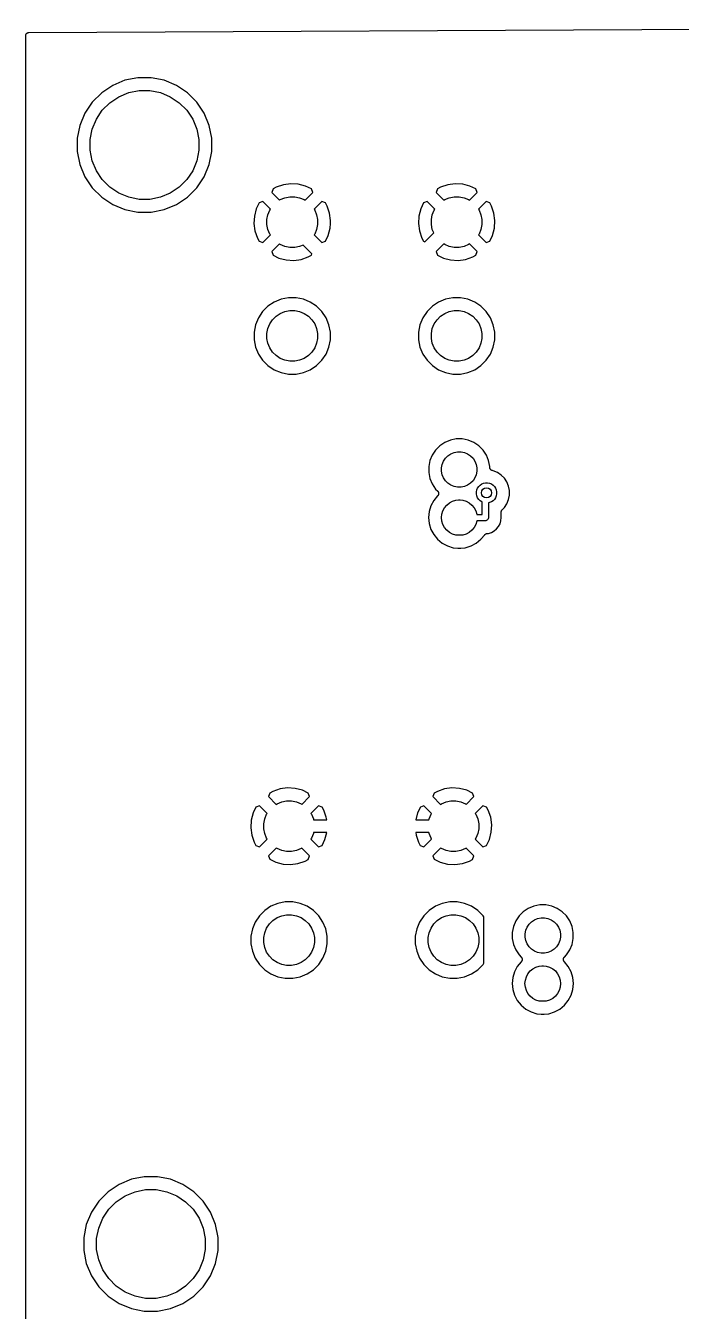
# Model space of a CAD drawing. Extents: x 3.04 to 9.02, y -6.31 to -2.47.
# Drawn here: x 3.035 to 4.056, y -4.475 to -2.474 of the extents above; entities that cross this region are included whole.
import ezdxf

# ---------------------------------------------------------------- set-up
doc = ezdxf.new("R2010")
doc.units = 0
doc.header["$MEASUREMENT"] = 0
doc.layers.add('BLACK', color=7, linetype='CONTINUOUS')

msp = doc.modelspace()

# ---------------------------------------------------------------- linework, layer by layer
at = {"layer": 'BLACK', "linetype": 'CONTINUOUS'}
for p, q in [((3.03998, -2.48498), (5.14479, -2.47447)), ((3.035, -2.48991), (3.03505, -2.48945)), ((3.035, -2.48996), (3.035, -2.48991)), ((3.035, -2.48997), (3.035, -2.48996)), ((3.035, -2.48998), (3.035, -2.48997)), ((3.035, -2.48997), (3.035, -2.48997)), ((3.035, -6.30002), (3.035, -2.48998)), ((3.03505, -2.48945), (3.0351, -2.48899)), ((3.0351, -2.48899), (3.03511, -2.48897)), ((3.03511, -2.48894), (3.03525, -2.4885)), ((3.03511, -2.48897), (3.03511, -2.48894)), ((3.03525, -2.4885), (3.03538, -2.48806)), ((3.03538, -2.48806), (3.0354, -2.48803)), ((3.0354, -2.48801), (3.03562, -2.4876)), ((3.0354, -2.48803), (3.0354, -2.48801)), ((3.03562, -2.4876), (3.03584, -2.4872)), ((3.03584, -2.4872), (3.03586, -2.48718)), ((3.03586, -2.48718), (3.03587, -2.48715)), ((3.03587, -2.48715), (3.03617, -2.4868)), ((3.03617, -2.4868), (3.03646, -2.48644)), ((3.03646, -2.48644), (3.03648, -2.48643)), ((3.03648, -2.48643), (3.0365, -2.4864)), ((3.0365, -2.4864), (3.03686, -2.48612)), ((3.03686, -2.48612), (3.03721, -2.48582)), ((3.03721, -2.48582), (3.03724, -2.48581)), ((3.03724, -2.48581), (3.03726, -2.48579)), ((3.03726, -2.48579), (3.03767, -2.48558)), ((3.03767, -2.48558), (3.03807, -2.48536)), ((3.03807, -2.48536), (3.0381, -2.48535)), ((3.0381, -2.48535), (3.03813, -2.48534)), ((3.03813, -2.48534), (3.03857, -2.48521)), ((3.03857, -2.48521), (3.039, -2.48508)), ((3.039, -2.48508), (3.03903, -2.48507)), ((3.03903, -2.48507), (3.03906, -2.48506)), ((3.03906, -2.48506), (3.03952, -2.48502)), ((3.03952, -2.48502), (3.03998, -2.48498)), ((3.18948, -2.55938), (3.17043, -2.56726)), ((3.20969, -2.55535), (3.18948, -2.55938)), ((3.23031, -2.55535), (3.20969, -2.55535)), ((3.25052, -2.55938), (3.23031, -2.55535)), ((3.26957, -2.56726), (3.25052, -2.55938)), ((3.15329, -2.57872), (3.13872, -2.59329)), ((3.17043, -2.56726), (3.15329, -2.57872)), ((3.17991, -2.58499), (3.19531, -2.57861)), ((3.19531, -2.57861), (3.21166, -2.57535)), ((3.21166, -2.57535), (3.22834, -2.57535)), ((3.22834, -2.57535), (3.24469, -2.57861)), ((3.24469, -2.57861), (3.26009, -2.58499)), ((3.28671, -2.57872), (3.26957, -2.56726)), ((3.30128, -2.59329), (3.28671, -2.57872)), ((3.13872, -2.59329), (3.12726, -2.61043)), ((3.15425, -2.60604), (3.16604, -2.59425)), ((3.16604, -2.59425), (3.17991, -2.58499)), ((3.26009, -2.58499), (3.27396, -2.59425)), ((3.27396, -2.59425), (3.28575, -2.60604)), ((3.31274, -2.61043), (3.30128, -2.59329)), ((3.12726, -2.61043), (3.11938, -2.62948)), ((3.13861, -2.63531), (3.14499, -2.61991)), ((3.14499, -2.61991), (3.15425, -2.60604)), ((3.28575, -2.60604), (3.29501, -2.61991)), ((3.29501, -2.61991), (3.30139, -2.63531)), ((3.32062, -2.62948), (3.31274, -2.61043)), ((3.11938, -2.62948), (3.11535, -2.64969)), ((3.13535, -2.65166), (3.13861, -2.63531)), ((3.30139, -2.63531), (3.30465, -2.65166)), ((3.32465, -2.64969), (3.32062, -2.62948)), ((3.11535, -2.64969), (3.11535, -2.67031)), ((3.13535, -2.66834), (3.13535, -2.65166)), ((3.30465, -2.65166), (3.30465, -2.66834)), ((3.32465, -2.67031), (3.32465, -2.64969)), ((3.11535, -2.67031), (3.11938, -2.69052)), ((3.13861, -2.68469), (3.13535, -2.66834)), ((3.30465, -2.66834), (3.30139, -2.68469)), ((3.32062, -2.69052), (3.32465, -2.67031)), ((3.11938, -2.69052), (3.12726, -2.70957)), ((3.14499, -2.70009), (3.13861, -2.68469)), ((3.15425, -2.71396), (3.14499, -2.70009)), ((3.29501, -2.70009), (3.28575, -2.71396)), ((3.30139, -2.68469), (3.29501, -2.70009)), ((3.31274, -2.70957), (3.32062, -2.69052)), ((3.12726, -2.70957), (3.13872, -2.72671)), ((3.16604, -2.72575), (3.15425, -2.71396)), ((3.28575, -2.71396), (3.27396, -2.72575)), ((3.30128, -2.72671), (3.31274, -2.70957)), ((3.13872, -2.72671), (3.15329, -2.74128)), ((3.17991, -2.73501), (3.16604, -2.72575)), ((3.19531, -2.74139), (3.17991, -2.73501)), ((3.26009, -2.73501), (3.24469, -2.74139)), ((3.27396, -2.72575), (3.26009, -2.73501)), ((3.28671, -2.74128), (3.30128, -2.72671)), ((3.42019, -2.72839), (3.41815, -2.73401)), ((3.41815, -2.73401), (3.43009, -2.74595)), ((3.425, -2.72583), (3.42019, -2.72839)), ((3.43614, -2.72197), (3.425, -2.72583)), ((3.44773, -2.72039), (3.43614, -2.72197)), ((3.4594, -2.72109), (3.44773, -2.72039)), ((3.47071, -2.72405), (3.4594, -2.72109)), ((3.46991, -2.74595), (3.48185, -2.73401)), ((3.47985, -2.7285), (3.47071, -2.72405)), ((3.48185, -2.73401), (3.47985, -2.7285)), ((3.67609, -2.72839), (3.67406, -2.73401)), ((3.67406, -2.73401), (3.686, -2.74595)), ((3.6809, -2.72583), (3.67609, -2.72839)), ((3.69205, -2.72197), (3.6809, -2.72583)), ((3.70363, -2.72039), (3.69205, -2.72197)), ((3.71531, -2.72109), (3.70363, -2.72039)), ((3.72662, -2.72405), (3.71531, -2.72109)), ((3.72581, -2.74595), (3.73775, -2.73401)), ((3.73575, -2.7285), (3.72662, -2.72405)), ((3.73775, -2.73401), (3.73575, -2.7285)), ((3.15329, -2.74128), (3.17043, -2.75274)), ((3.17043, -2.75274), (3.18948, -2.76062)), ((3.21166, -2.74465), (3.19531, -2.74139)), ((3.22834, -2.74465), (3.21166, -2.74465)), ((3.24469, -2.74139), (3.22834, -2.74465)), ((3.25052, -2.76062), (3.26957, -2.75274)), ((3.26957, -2.75274), (3.28671, -2.74128)), ((3.39405, -2.75929), (3.39109, -2.7706)), ((3.3985, -2.75015), (3.39405, -2.75929)), ((3.40401, -2.74815), (3.3985, -2.75015)), ((3.41595, -2.76009), (3.40401, -2.74815)), ((3.41511, -2.76135), (3.41595, -2.76009)), ((3.43009, -2.74595), (3.43135, -2.74511)), ((3.43135, -2.74511), (3.43852, -2.74214)), ((3.43852, -2.74214), (3.44612, -2.74063)), ((3.44612, -2.74063), (3.45388, -2.74063)), ((3.45388, -2.74063), (3.46148, -2.74214)), ((3.46148, -2.74214), (3.46865, -2.74511)), ((3.46865, -2.74511), (3.46991, -2.74595)), ((3.49599, -2.74815), (3.48405, -2.76009)), ((3.48405, -2.76009), (3.48489, -2.76135)), ((3.50161, -2.75019), (3.49599, -2.74815)), ((3.50417, -2.755), (3.50161, -2.75019)), ((3.50803, -2.76614), (3.50417, -2.755)), ((3.64996, -2.75929), (3.64699, -2.7706)), ((3.6544, -2.75015), (3.64996, -2.75929)), ((3.65992, -2.74815), (3.6544, -2.75015)), ((3.67186, -2.76009), (3.65992, -2.74815)), ((3.67102, -2.76135), (3.67186, -2.76009)), ((3.686, -2.74595), (3.68726, -2.74511)), ((3.68726, -2.74511), (3.69442, -2.74214)), ((3.69442, -2.74214), (3.70203, -2.74063)), ((3.70203, -2.74063), (3.70978, -2.74063)), ((3.70978, -2.74063), (3.71739, -2.74214)), ((3.71739, -2.74214), (3.72455, -2.74511)), ((3.72455, -2.74511), (3.72581, -2.74595)), ((3.75189, -2.74815), (3.73995, -2.76009)), ((3.73995, -2.76009), (3.74079, -2.76135)), ((3.75751, -2.75019), (3.75189, -2.74815)), ((3.76008, -2.755), (3.75751, -2.75019)), ((3.76393, -2.76614), (3.76008, -2.755)), ((3.18948, -2.76062), (3.20969, -2.76465)), ((3.20969, -2.76465), (3.23031, -2.76465)), ((3.23031, -2.76465), (3.25052, -2.76062)), ((3.39109, -2.7706), (3.39039, -2.78227)), ((3.41063, -2.77612), (3.41214, -2.76852)), ((3.41063, -2.78388), (3.41063, -2.77612)), ((3.41214, -2.76852), (3.41511, -2.76135)), ((3.48489, -2.76135), (3.48786, -2.76852)), ((3.48786, -2.76852), (3.48937, -2.77612)), ((3.48937, -2.77612), (3.48937, -2.78388)), ((3.50961, -2.77773), (3.50803, -2.76614)), ((3.50935, -2.78216), (3.50961, -2.77773)), ((3.64699, -2.7706), (3.64629, -2.78227)), ((3.66654, -2.77612), (3.66805, -2.76852)), ((3.66654, -2.78388), (3.66654, -2.77612)), ((3.66805, -2.76852), (3.67102, -2.76135)), ((3.74079, -2.76135), (3.74376, -2.76852)), ((3.74376, -2.76852), (3.74528, -2.77612)), ((3.74528, -2.77612), (3.74528, -2.78388)), ((3.76552, -2.77773), (3.76393, -2.76614)), ((3.76482, -2.7894), (3.76552, -2.77773)), ((3.39039, -2.78227), (3.39197, -2.79386)), ((3.39197, -2.79386), (3.39583, -2.805)), ((3.40401, -2.81185), (3.41595, -2.79991)), ((3.41214, -2.79148), (3.41063, -2.78388)), ((3.41511, -2.79865), (3.41214, -2.79148)), ((3.41595, -2.79991), (3.41511, -2.79865)), ((3.48489, -2.79865), (3.48405, -2.79991)), ((3.48405, -2.79991), (3.49599, -2.81185)), ((3.48786, -2.79148), (3.48489, -2.79865)), ((3.48937, -2.78388), (3.48786, -2.79148)), ((3.50595, -2.80071), (3.50891, -2.7894)), ((3.50891, -2.7894), (3.50935, -2.78216)), ((3.50935, -2.78216), (3.50935, -2.78216)), ((3.64629, -2.78227), (3.64788, -2.79386)), ((3.64788, -2.79386), (3.65173, -2.805)), ((3.65641, -2.81058), (3.67023, -2.79675)), ((3.66805, -2.79148), (3.66654, -2.78388)), ((3.67023, -2.79675), (3.66805, -2.79148)), ((3.74079, -2.79865), (3.73995, -2.79991)), ((3.73995, -2.79991), (3.75189, -2.81185)), ((3.74376, -2.79148), (3.74079, -2.79865)), ((3.74528, -2.78388), (3.74376, -2.79148)), ((3.76185, -2.80071), (3.76482, -2.7894)), ((3.39583, -2.805), (3.39839, -2.80981)), ((3.39839, -2.80981), (3.40401, -2.81185)), ((3.43009, -2.81405), (3.41815, -2.82599)), ((3.43135, -2.81489), (3.43009, -2.81405)), ((3.43852, -2.81786), (3.43135, -2.81489)), ((3.44612, -2.81937), (3.43852, -2.81786)), ((3.45388, -2.81937), (3.44612, -2.81937)), ((3.46148, -2.81786), (3.45388, -2.81937)), ((3.46675, -2.81567), (3.46148, -2.81786)), ((3.48058, -2.8295), (3.46675, -2.81567)), ((3.49599, -2.81185), (3.5015, -2.80985)), ((3.5015, -2.80985), (3.50595, -2.80071)), ((3.65173, -2.805), (3.6543, -2.80981)), ((3.6543, -2.80981), (3.65641, -2.81058)), ((3.686, -2.81405), (3.67406, -2.82599)), ((3.68726, -2.81489), (3.686, -2.81405)), ((3.69442, -2.81786), (3.68726, -2.81489)), ((3.70203, -2.81937), (3.69442, -2.81786)), ((3.70978, -2.81937), (3.70203, -2.81937)), ((3.71739, -2.81786), (3.70978, -2.81937)), ((3.72455, -2.81489), (3.71739, -2.81786)), ((3.72581, -2.81405), (3.72455, -2.81489)), ((3.73775, -2.82599), (3.72581, -2.81405)), ((3.75189, -2.81185), (3.75741, -2.80985)), ((3.75741, -2.80985), (3.76185, -2.80071)), ((3.41815, -2.82599), (3.42015, -2.8315)), ((3.42015, -2.8315), (3.42929, -2.83595)), ((3.42929, -2.83595), (3.4406, -2.83891)), ((3.4406, -2.83891), (3.45227, -2.83961)), ((3.45227, -2.83961), (3.46386, -2.83803)), ((3.46386, -2.83803), (3.475, -2.83417)), ((3.475, -2.83417), (3.47981, -2.83161)), ((3.47981, -2.83161), (3.48058, -2.8295)), ((3.67406, -2.82599), (3.67606, -2.8315)), ((3.67606, -2.8315), (3.68519, -2.83595)), ((3.68519, -2.83595), (3.6965, -2.83891)), ((3.6965, -2.83891), (3.70818, -2.83961)), ((3.70818, -2.83961), (3.71976, -2.83803)), ((3.71976, -2.83803), (3.73091, -2.83417)), ((3.73091, -2.83417), (3.73572, -2.83161)), ((3.73572, -2.83161), (3.73775, -2.82599)), ((3.43268, -2.90008), (3.42188, -2.90455)), ((3.44415, -2.8978), (3.43268, -2.90008)), ((3.45585, -2.8978), (3.44415, -2.8978)), ((3.46732, -2.90008), (3.45585, -2.8978)), ((3.47812, -2.90455), (3.46732, -2.90008)), ((3.68859, -2.90008), (3.67778, -2.90455)), ((3.70006, -2.8978), (3.68859, -2.90008)), ((3.71175, -2.8978), (3.70006, -2.8978)), ((3.72322, -2.90008), (3.71175, -2.8978)), ((3.73403, -2.90455), (3.72322, -2.90008)), ((3.40388, -2.91932), (3.39739, -2.92904)), ((3.41215, -2.91105), (3.40388, -2.91932)), ((3.42188, -2.90455), (3.41215, -2.91105)), ((3.43135, -2.92228), (3.43852, -2.91931)), ((3.43852, -2.91931), (3.44612, -2.9178)), ((3.44612, -2.9178), (3.45388, -2.9178)), ((3.45388, -2.9178), (3.46148, -2.91931)), ((3.46148, -2.91931), (3.46865, -2.92228)), ((3.48785, -2.91105), (3.47812, -2.90455)), ((3.49612, -2.91932), (3.48785, -2.91105)), ((3.50261, -2.92904), (3.49612, -2.91932)), ((3.65979, -2.91932), (3.65329, -2.92904)), ((3.66806, -2.91105), (3.65979, -2.91932)), ((3.67778, -2.90455), (3.66806, -2.91105)), ((3.68726, -2.92228), (3.69442, -2.91931)), ((3.69442, -2.91931), (3.70203, -2.9178)), ((3.70203, -2.9178), (3.70978, -2.9178)), ((3.70978, -2.9178), (3.71739, -2.91931)), ((3.71739, -2.91931), (3.72455, -2.92228)), ((3.74375, -2.91105), (3.73403, -2.90455)), ((3.75202, -2.91932), (3.74375, -2.91105)), ((3.75852, -2.92904), (3.75202, -2.91932)), ((3.39291, -2.93985), (3.39063, -2.95132)), ((3.39739, -2.92904), (3.39291, -2.93985)), ((3.41214, -2.94568), (3.41511, -2.93852)), ((3.41511, -2.93852), (3.41942, -2.93207)), ((3.41942, -2.93207), (3.4249, -2.92658)), ((3.4249, -2.92658), (3.43135, -2.92228)), ((3.46865, -2.92228), (3.4751, -2.92658)), ((3.4751, -2.92658), (3.48058, -2.93207)), ((3.48058, -2.93207), (3.48489, -2.93852)), ((3.48489, -2.93852), (3.48786, -2.94568)), ((3.50709, -2.93985), (3.50261, -2.92904)), ((3.50937, -2.95132), (3.50709, -2.93985)), ((3.64882, -2.93985), (3.64654, -2.95132)), ((3.65329, -2.92904), (3.64882, -2.93985)), ((3.66805, -2.94568), (3.67102, -2.93852)), ((3.67102, -2.93852), (3.67532, -2.93207)), ((3.67532, -2.93207), (3.68081, -2.92658)), ((3.68081, -2.92658), (3.68726, -2.92228)), ((3.72455, -2.92228), (3.731, -2.92658)), ((3.731, -2.92658), (3.73649, -2.93207)), ((3.73649, -2.93207), (3.74079, -2.93852)), ((3.74079, -2.93852), (3.74376, -2.94568)), ((3.76299, -2.93985), (3.75852, -2.92904)), ((3.76528, -2.95132), (3.76299, -2.93985)), ((3.39063, -2.95132), (3.39063, -2.96301)), ((3.41063, -2.95329), (3.41214, -2.94568)), ((3.41063, -2.96104), (3.41063, -2.95329)), ((3.48786, -2.94568), (3.48937, -2.95329)), ((3.48937, -2.95329), (3.48937, -2.96104)), ((3.50937, -2.96301), (3.50937, -2.95132)), ((3.64654, -2.95132), (3.64654, -2.96301)), ((3.66654, -2.95329), (3.66805, -2.94568)), ((3.66654, -2.96104), (3.66654, -2.95329)), ((3.74376, -2.94568), (3.74528, -2.95329)), ((3.74528, -2.95329), (3.74528, -2.96104)), ((3.76528, -2.96301), (3.76528, -2.95132)), ((3.39063, -2.96301), (3.39291, -2.97448)), ((3.39291, -2.97448), (3.39739, -2.98529)), ((3.41214, -2.96865), (3.41063, -2.96104)), ((3.41511, -2.97581), (3.41214, -2.96865)), ((3.41942, -2.98226), (3.41511, -2.97581)), ((3.48489, -2.97581), (3.48058, -2.98226)), ((3.48786, -2.96865), (3.48489, -2.97581)), ((3.48937, -2.96104), (3.48786, -2.96865)), ((3.50261, -2.98529), (3.50709, -2.97448)), ((3.50709, -2.97448), (3.50937, -2.96301)), ((3.64654, -2.96301), (3.64882, -2.97448)), ((3.64882, -2.97448), (3.65329, -2.98529)), ((3.66805, -2.96865), (3.66654, -2.96104)), ((3.67102, -2.97581), (3.66805, -2.96865)), ((3.67532, -2.98226), (3.67102, -2.97581)), ((3.74079, -2.97581), (3.73649, -2.98226)), ((3.74376, -2.96865), (3.74079, -2.97581)), ((3.74528, -2.96104), (3.74376, -2.96865)), ((3.75852, -2.98529), (3.76299, -2.97448)), ((3.76299, -2.97448), (3.76528, -2.96301)), ((3.39739, -2.98529), (3.40388, -2.99501)), ((3.40388, -2.99501), (3.41215, -3.00328)), ((3.4249, -2.98775), (3.41942, -2.98226)), ((3.43135, -2.99205), (3.4249, -2.98775)), ((3.43852, -2.99502), (3.43135, -2.99205)), ((3.44612, -2.99654), (3.43852, -2.99502)), ((3.45388, -2.99654), (3.44612, -2.99654)), ((3.46148, -2.99502), (3.45388, -2.99654)), ((3.46865, -2.99205), (3.46148, -2.99502)), ((3.4751, -2.98775), (3.46865, -2.99205)), ((3.48058, -2.98226), (3.4751, -2.98775)), ((3.48785, -3.00328), (3.49612, -2.99501)), ((3.49612, -2.99501), (3.50261, -2.98529)), ((3.65329, -2.98529), (3.65979, -2.99501)), ((3.65979, -2.99501), (3.66806, -3.00328)), ((3.68081, -2.98775), (3.67532, -2.98226)), ((3.68726, -2.99205), (3.68081, -2.98775)), ((3.69442, -2.99502), (3.68726, -2.99205)), ((3.70203, -2.99654), (3.69442, -2.99502)), ((3.70978, -2.99654), (3.70203, -2.99654)), ((3.71739, -2.99502), (3.70978, -2.99654)), ((3.72455, -2.99205), (3.71739, -2.99502)), ((3.731, -2.98775), (3.72455, -2.99205)), ((3.73649, -2.98226), (3.731, -2.98775)), ((3.74375, -3.00328), (3.75202, -2.99501)), ((3.75202, -2.99501), (3.75852, -2.98529)), ((3.41215, -3.00328), (3.42188, -3.00978)), ((3.42188, -3.00978), (3.43268, -3.01425)), ((3.43268, -3.01425), (3.44415, -3.01654)), ((3.44415, -3.01654), (3.45585, -3.01654)), ((3.45585, -3.01654), (3.46732, -3.01425)), ((3.46732, -3.01425), (3.47812, -3.00978)), ((3.47812, -3.00978), (3.48785, -3.00328)), ((3.66806, -3.00328), (3.67778, -3.00978)), ((3.67778, -3.00978), (3.68859, -3.01425)), ((3.68859, -3.01425), (3.70006, -3.01654)), ((3.70006, -3.01654), (3.71175, -3.01654)), ((3.71175, -3.01654), (3.72322, -3.01425)), ((3.72322, -3.01425), (3.73403, -3.00978)), ((3.73403, -3.00978), (3.74375, -3.00328)), ((3.69613, -3.11927), (3.68747, -3.12285)), ((3.70532, -3.11744), (3.69613, -3.11927)), ((3.71468, -3.11744), (3.70532, -3.11744)), ((3.72387, -3.11927), (3.71468, -3.11744)), ((3.73253, -3.12285), (3.72387, -3.11927)), ((3.67306, -3.13468), (3.66785, -3.14247)), ((3.67968, -3.12806), (3.67306, -3.13468)), ((3.68747, -3.12285), (3.67968, -3.12806)), ((3.69695, -3.14058), (3.70196, -3.1385)), ((3.70196, -3.1385), (3.70729, -3.13744)), ((3.70729, -3.13744), (3.71271, -3.13744)), ((3.71271, -3.13744), (3.71804, -3.1385)), ((3.71804, -3.1385), (3.72305, -3.14058)), ((3.74032, -3.12806), (3.73253, -3.12285)), ((3.74694, -3.13468), (3.74032, -3.12806)), ((3.75215, -3.14247), (3.74694, -3.13468)), ((3.66427, -3.15113), (3.66244, -3.16032)), ((3.66244, -3.16032), (3.66244, -3.16968)), ((3.66785, -3.14247), (3.66427, -3.15113)), ((3.68244, -3.16229), (3.6835, -3.15696)), ((3.6835, -3.15696), (3.68558, -3.15195)), ((3.68558, -3.15195), (3.68859, -3.14743)), ((3.68859, -3.14743), (3.69243, -3.14359)), ((3.69243, -3.14359), (3.69695, -3.14058)), ((3.72305, -3.14058), (3.72757, -3.14359)), ((3.72757, -3.14359), (3.73141, -3.14743)), ((3.73141, -3.14743), (3.73442, -3.15195)), ((3.73442, -3.15195), (3.7365, -3.15696)), ((3.7365, -3.15696), (3.73756, -3.16229)), ((3.75573, -3.15113), (3.75215, -3.14247)), ((3.75756, -3.16032), (3.75573, -3.15113)), ((3.75756, -3.16182), (3.75756, -3.16032)), ((3.66244, -3.16968), (3.66427, -3.17887)), ((3.66427, -3.17887), (3.66785, -3.18753)), ((3.68244, -3.16771), (3.68244, -3.16229)), ((3.6835, -3.17304), (3.68244, -3.16771)), ((3.68558, -3.17805), (3.6835, -3.17304)), ((3.68859, -3.18257), (3.68558, -3.17805)), ((3.73442, -3.17805), (3.73141, -3.18257)), ((3.7365, -3.17304), (3.73442, -3.17805)), ((3.73756, -3.16771), (3.7365, -3.17304)), ((3.73756, -3.16229), (3.73756, -3.16771)), ((3.7576, -3.16228), (3.75756, -3.16182)), ((3.75765, -3.16275), (3.7576, -3.16228)), ((3.75765, -3.16277), (3.75765, -3.16275)), ((3.75765, -3.16279), (3.75765, -3.16277)), ((3.75779, -3.16323), (3.75765, -3.16279)), ((3.75792, -3.16369), (3.75779, -3.16323)), ((3.75793, -3.1637), (3.75792, -3.16369)), ((3.75794, -3.16372), (3.75793, -3.1637)), ((3.75816, -3.16414), (3.75794, -3.16372)), ((3.75837, -3.16455), (3.75816, -3.16414)), ((3.75839, -3.16457), (3.75837, -3.16455)), ((3.75839, -3.16458), (3.75839, -3.16457)), ((3.75869, -3.16495), (3.75839, -3.16458)), ((3.75898, -3.16531), (3.75869, -3.16495)), ((3.759, -3.16533), (3.75898, -3.16531)), ((3.75901, -3.16534), (3.759, -3.16533)), ((3.75937, -3.16564), (3.75901, -3.16534)), ((3.75973, -3.16594), (3.75937, -3.16564)), ((3.75975, -3.16595), (3.75973, -3.16594)), ((3.75976, -3.16596), (3.75975, -3.16595)), ((3.76017, -3.16619), (3.75976, -3.16596)), ((3.76059, -3.16641), (3.76017, -3.16619)), ((3.7606, -3.16642), (3.76059, -3.16641)), ((3.76062, -3.16643), (3.7606, -3.16642)), ((3.76107, -3.16657), (3.76062, -3.16643)), ((3.76152, -3.16671), (3.76107, -3.16657)), ((3.76155, -3.16671), (3.76152, -3.16671)), ((3.76155, -3.16672), (3.76155, -3.16671)), ((3.76158, -3.16672), (3.76155, -3.16672)), ((3.76155, -3.16672), (3.76155, -3.16672)), ((3.76288, -3.16698), (3.76158, -3.16672)), ((3.76939, -3.16967), (3.76288, -3.16698)), ((3.77524, -3.17359), (3.76939, -3.16967)), ((3.78022, -3.17857), (3.77524, -3.17359)), ((3.78414, -3.18442), (3.78022, -3.17857)), ((3.66785, -3.18753), (3.67306, -3.19532)), ((3.67306, -3.19532), (3.67645, -3.19871)), ((3.67645, -3.19871), (3.6765, -3.19876)), ((3.6765, -3.19876), (3.67664, -3.19894)), ((3.67664, -3.19894), (3.6768, -3.1991)), ((3.6768, -3.1991), (3.67695, -3.19932)), ((3.67695, -3.19932), (3.67711, -3.19952)), ((3.67711, -3.19952), (3.67721, -3.19972)), ((3.67721, -3.19972), (3.67734, -3.19992)), ((3.67734, -3.19992), (3.67744, -3.20016)), ((3.67744, -3.20016), (3.67756, -3.20039)), ((3.67756, -3.20039), (3.67762, -3.20061)), ((3.69243, -3.18641), (3.68859, -3.18257)), ((3.69695, -3.18942), (3.69243, -3.18641)), ((3.70196, -3.1915), (3.69695, -3.18942)), ((3.70729, -3.19256), (3.70196, -3.1915)), ((3.71271, -3.19256), (3.70729, -3.19256)), ((3.71804, -3.1915), (3.71271, -3.19256)), ((3.72305, -3.18942), (3.71804, -3.1915)), ((3.72757, -3.18641), (3.72305, -3.18942)), ((3.73141, -3.18257), (3.72757, -3.18641)), ((3.73671, -3.1998), (3.73731, -3.19676)), ((3.73671, -3.20291), (3.73671, -3.1998)), ((3.73731, -3.19676), (3.7385, -3.19389)), ((3.7385, -3.19389), (3.74022, -3.19132)), ((3.74022, -3.19132), (3.74242, -3.18912)), ((3.74242, -3.18912), (3.745, -3.1874)), ((3.745, -3.1874), (3.74786, -3.18621)), ((3.74786, -3.18621), (3.75091, -3.18561)), ((3.75091, -3.18561), (3.75401, -3.18561)), ((3.75401, -3.18561), (3.75705, -3.18621)), ((3.75705, -3.18621), (3.75992, -3.1874)), ((3.75992, -3.1874), (3.7625, -3.18912)), ((3.7625, -3.18912), (3.76469, -3.19132)), ((3.76469, -3.19132), (3.76641, -3.19389)), ((3.76641, -3.19389), (3.7676, -3.19676)), ((3.7676, -3.19676), (3.7682, -3.1998)), ((3.7682, -3.1998), (3.7682, -3.20291)), ((3.78683, -3.19093), (3.78414, -3.18442)), ((3.7882, -3.19783), (3.78683, -3.19093)), ((3.7882, -3.20488), (3.7882, -3.19783)), ((3.67026, -3.21325), (3.66585, -3.22152)), ((3.67628, -3.20592), (3.67026, -3.21325)), ((3.67643, -3.20581), (3.67628, -3.20592)), ((3.67659, -3.20561), (3.67643, -3.20581)), ((3.67678, -3.20542), (3.67659, -3.20561)), ((3.6769, -3.20523), (3.67678, -3.20542)), ((3.67705, -3.20506), (3.6769, -3.20523)), ((3.67718, -3.20483), (3.67705, -3.20506)), ((3.67732, -3.20461), (3.67718, -3.20483)), ((3.67741, -3.2044), (3.67732, -3.20461)), ((3.67752, -3.2042), (3.67741, -3.2044)), ((3.6776, -3.20395), (3.67752, -3.2042)), ((3.6777, -3.20371), (3.6776, -3.20395)), ((3.67762, -3.20061), (3.67771, -3.20082)), ((3.67774, -3.20349), (3.6777, -3.20371)), ((3.67771, -3.20082), (3.67776, -3.20108)), ((3.67781, -3.20327), (3.67774, -3.20349)), ((3.67776, -3.20108), (3.67783, -3.20133)), ((3.67784, -3.20301), (3.67781, -3.20327)), ((3.67783, -3.20133), (3.67785, -3.20155)), ((3.67789, -3.20275), (3.67784, -3.20301)), ((3.67785, -3.20155), (3.67789, -3.20178)), ((3.67789, -3.20178), (3.67789, -3.20204)), ((3.67789, -3.20204), (3.67792, -3.2023)), ((3.67792, -3.2023), (3.67789, -3.20252)), ((3.67789, -3.20252), (3.67789, -3.20275)), ((3.68697, -3.22442), (3.69042, -3.22022)), ((3.69042, -3.22022), (3.69461, -3.21678)), ((3.69461, -3.21678), (3.6994, -3.21422)), ((3.6994, -3.21422), (3.7046, -3.21264)), ((3.7046, -3.21264), (3.70865, -3.21224)), ((3.70865, -3.21224), (3.71135, -3.21224)), ((3.71135, -3.21224), (3.7154, -3.21264)), ((3.7154, -3.21264), (3.7206, -3.21422)), ((3.7206, -3.21422), (3.72539, -3.21678)), ((3.72539, -3.21678), (3.72958, -3.22022)), ((3.72958, -3.22022), (3.73303, -3.22442)), ((3.73731, -3.20595), (3.73671, -3.20291)), ((3.7385, -3.20881), (3.73731, -3.20595)), ((3.74022, -3.21139), (3.7385, -3.20881)), ((3.74242, -3.21359), (3.74022, -3.21139)), ((3.745, -3.21531), (3.74242, -3.21359)), ((3.74544, -3.2155), (3.745, -3.21531)), ((3.74544, -3.23488), (3.74544, -3.2155)), ((3.75705, -3.2165), (3.75529, -3.21685)), ((3.75529, -3.21685), (3.75529, -3.23956)), ((3.75992, -3.21531), (3.75705, -3.2165)), ((3.7625, -3.21359), (3.75992, -3.21531)), ((3.76469, -3.21139), (3.7625, -3.21359)), ((3.76641, -3.20881), (3.76469, -3.21139)), ((3.7676, -3.20595), (3.76641, -3.20881)), ((3.7682, -3.20291), (3.7676, -3.20595)), ((3.78022, -3.22414), (3.78414, -3.21829)), ((3.78414, -3.21829), (3.78683, -3.21178)), ((3.78683, -3.21178), (3.7882, -3.20488)), ((3.66313, -3.23048), (3.66221, -3.2398)), ((3.66221, -3.2398), (3.66313, -3.24913)), ((3.66585, -3.22152), (3.66313, -3.23048)), ((3.68231, -3.2398), (3.68284, -3.2344)), ((3.68284, -3.24521), (3.68231, -3.2398)), ((3.68284, -3.2344), (3.68442, -3.22921)), ((3.68442, -3.22921), (3.68697, -3.22442)), ((3.73303, -3.22442), (3.73558, -3.22921)), ((3.73558, -3.22921), (3.73716, -3.2344)), ((3.73716, -3.2344), (3.73721, -3.23488)), ((3.73721, -3.23488), (3.74544, -3.23488)), ((3.75529, -3.24004), (3.75525, -3.24047)), ((3.75529, -3.23956), (3.75531, -3.2398)), ((3.75531, -3.2398), (3.75529, -3.24004)), ((3.75529, -3.24004), (3.75529, -3.24004)), ((3.77493, -3.24469), (3.77541, -3.2398)), ((3.77529, -3.23108), (3.77534, -3.23062)), ((3.77529, -3.23113), (3.77529, -3.23108)), ((3.77529, -3.23115), (3.77529, -3.23113)), ((3.77529, -3.23113), (3.77529, -3.23113)), ((3.77529, -3.23113), (3.77529, -3.23113)), ((3.77529, -3.23833), (3.77529, -3.23115)), ((3.77531, -3.23854), (3.77529, -3.23833)), ((3.77531, -3.23875), (3.77531, -3.23854)), ((3.77531, -3.23882), (3.77531, -3.23875)), ((3.77541, -3.2398), (3.77531, -3.23882)), ((3.77534, -3.23062), (3.77539, -3.23016)), ((3.77539, -3.23014), (3.7754, -3.23011)), ((3.77539, -3.23016), (3.77539, -3.23014)), ((3.7754, -3.23011), (3.77554, -3.22967)), ((3.77554, -3.22967), (3.77567, -3.22923)), ((3.77567, -3.22923), (3.77568, -3.22921)), ((3.77568, -3.22921), (3.77569, -3.22918)), ((3.77569, -3.22918), (3.77591, -3.22877)), ((3.77591, -3.22877), (3.77613, -3.22837)), ((3.77613, -3.22837), (3.77615, -3.22835)), ((3.77615, -3.22835), (3.77616, -3.22833)), ((3.77616, -3.22833), (3.77646, -3.22797)), ((3.77646, -3.22797), (3.77675, -3.22761)), ((3.77675, -3.22761), (3.78022, -3.22414)), ((3.66313, -3.24913), (3.66585, -3.25809)), ((3.66585, -3.25809), (3.67026, -3.26635)), ((3.68442, -3.2504), (3.68284, -3.24521)), ((3.68697, -3.25519), (3.68442, -3.2504)), ((3.69042, -3.25938), (3.68697, -3.25519)), ((3.69461, -3.26283), (3.69042, -3.25938)), ((3.72958, -3.25938), (3.72539, -3.26283)), ((3.73303, -3.25519), (3.72958, -3.25938)), ((3.73558, -3.2504), (3.73303, -3.25519)), ((3.73716, -3.24521), (3.73558, -3.2504)), ((3.73721, -3.24472), (3.73716, -3.24521)), ((3.75012, -3.24472), (3.73721, -3.24472)), ((3.75037, -3.24475), (3.75012, -3.24472)), ((3.75061, -3.24472), (3.75037, -3.24475)), ((3.75133, -3.24465), (3.75061, -3.24472)), ((3.75061, -3.24472), (3.75061, -3.24472)), ((3.75226, -3.24437), (3.75133, -3.24465)), ((3.75311, -3.24391), (3.75226, -3.24437)), ((3.75386, -3.2433), (3.75311, -3.24391)), ((3.75448, -3.24255), (3.75386, -3.2433)), ((3.75493, -3.2417), (3.75448, -3.24255)), ((3.75522, -3.24077), (3.75493, -3.2417)), ((3.75525, -3.24047), (3.75522, -3.24077)), ((3.76428, -3.26062), (3.76807, -3.25751)), ((3.76807, -3.25751), (3.77119, -3.25372)), ((3.77119, -3.25372), (3.7735, -3.24939)), ((3.7735, -3.24939), (3.77493, -3.24469)), ((3.67026, -3.26635), (3.67621, -3.2736)), ((3.67621, -3.2736), (3.68345, -3.27954)), ((3.68345, -3.27954), (3.69171, -3.28395)), ((3.6994, -3.26539), (3.69461, -3.26283)), ((3.7046, -3.26696), (3.6994, -3.26539)), ((3.70865, -3.26736), (3.7046, -3.26696)), ((3.71135, -3.26736), (3.70865, -3.26736)), ((3.7154, -3.26696), (3.71135, -3.26736)), ((3.7206, -3.26539), (3.7154, -3.26696)), ((3.72539, -3.26283), (3.7206, -3.26539)), ((3.72829, -3.28395), (3.73655, -3.27954)), ((3.73655, -3.27954), (3.74379, -3.2736)), ((3.74379, -3.2736), (3.74971, -3.26638)), ((3.74971, -3.26638), (3.74972, -3.26637)), ((3.74972, -3.26637), (3.74976, -3.26633)), ((3.74972, -3.26637), (3.74972, -3.26637)), ((3.74972, -3.26637), (3.74972, -3.26637)), ((3.74976, -3.26633), (3.75009, -3.266)), ((3.75009, -3.266), (3.75042, -3.26568)), ((3.75042, -3.26568), (3.75044, -3.26566)), ((3.75044, -3.26566), (3.75046, -3.26565)), ((3.75046, -3.26565), (3.75084, -3.26539)), ((3.75084, -3.26539), (3.75123, -3.26514)), ((3.75123, -3.26514), (3.75125, -3.26513)), ((3.75125, -3.26513), (3.75127, -3.26511)), ((3.75127, -3.26511), (3.7517, -3.26494)), ((3.7517, -3.26494), (3.75213, -3.26477)), ((3.75213, -3.26477), (3.75216, -3.26476)), ((3.75216, -3.26476), (3.75218, -3.26475)), ((3.75218, -3.26475), (3.75264, -3.26467)), ((3.75264, -3.26467), (3.75309, -3.26458)), ((3.75309, -3.26458), (3.75525, -3.26436)), ((3.75525, -3.26436), (3.75995, -3.26294)), ((3.75995, -3.26294), (3.76428, -3.26062)), ((3.69171, -3.28395), (3.70068, -3.28667)), ((3.70068, -3.28667), (3.70766, -3.28736)), ((3.70766, -3.28736), (3.71234, -3.28736)), ((3.71234, -3.28736), (3.71932, -3.28667)), ((3.71932, -3.28667), (3.72829, -3.28395)), ((3.44273, -3.66039), (3.43114, -3.66197)), ((3.4544, -3.66109), (3.44273, -3.66039)), ((3.69863, -3.66039), (3.68705, -3.66197)), ((3.71031, -3.66109), (3.69863, -3.66039)), ((3.41519, -3.66839), (3.41315, -3.67401)), ((3.41315, -3.67401), (3.42509, -3.68595)), ((3.42, -3.66583), (3.41519, -3.66839)), ((3.43114, -3.66197), (3.42, -3.66583)), ((3.46571, -3.66405), (3.4544, -3.66109)), ((3.46491, -3.68595), (3.47685, -3.67401)), ((3.47485, -3.6685), (3.46571, -3.66405)), ((3.47685, -3.67401), (3.47485, -3.6685)), ((3.67109, -3.66839), (3.66906, -3.67401)), ((3.66906, -3.67401), (3.681, -3.68595)), ((3.6759, -3.66583), (3.67109, -3.66839)), ((3.68705, -3.66197), (3.6759, -3.66583)), ((3.72162, -3.66405), (3.71031, -3.66109)), ((3.72081, -3.68595), (3.73275, -3.67401)), ((3.73075, -3.6685), (3.72162, -3.66405)), ((3.73275, -3.67401), (3.73075, -3.6685)), ((3.38905, -3.69929), (3.38609, -3.7106)), ((3.3935, -3.69015), (3.38905, -3.69929)), ((3.39901, -3.68815), (3.3935, -3.69015)), ((3.41095, -3.70009), (3.39901, -3.68815)), ((3.41011, -3.70135), (3.41095, -3.70009)), ((3.42509, -3.68595), (3.42635, -3.68511)), ((3.42635, -3.68511), (3.43352, -3.68214)), ((3.43352, -3.68214), (3.44112, -3.68063)), ((3.44112, -3.68063), (3.44888, -3.68063)), ((3.44888, -3.68063), (3.45648, -3.68214)), ((3.45648, -3.68214), (3.46365, -3.68511)), ((3.46365, -3.68511), (3.46491, -3.68595)), ((3.49099, -3.68815), (3.47905, -3.70009)), ((3.47905, -3.70009), (3.47989, -3.70135)), ((3.49661, -3.69019), (3.49099, -3.68815)), ((3.49917, -3.695), (3.49661, -3.69019)), ((3.50303, -3.70614), (3.49917, -3.695)), ((3.64496, -3.69929), (3.64211, -3.71016)), ((3.6494, -3.69015), (3.64496, -3.69929)), ((3.65492, -3.68815), (3.6494, -3.69015)), ((3.66686, -3.70009), (3.65492, -3.68815)), ((3.66602, -3.70135), (3.66686, -3.70009)), ((3.681, -3.68595), (3.68226, -3.68511)), ((3.68226, -3.68511), (3.68942, -3.68214)), ((3.68942, -3.68214), (3.69703, -3.68063)), ((3.69703, -3.68063), (3.70478, -3.68063)), ((3.70478, -3.68063), (3.71239, -3.68214)), ((3.71239, -3.68214), (3.71955, -3.68511)), ((3.71955, -3.68511), (3.72081, -3.68595)), ((3.74689, -3.68815), (3.73495, -3.70009)), ((3.73495, -3.70009), (3.73579, -3.70135)), ((3.75251, -3.69019), (3.74689, -3.68815)), ((3.75508, -3.695), (3.75251, -3.69019)), ((3.75893, -3.70614), (3.75508, -3.695)), ((3.38609, -3.7106), (3.38539, -3.72227)), ((3.40563, -3.71612), (3.40714, -3.70852)), ((3.40563, -3.72388), (3.40563, -3.71612)), ((3.40714, -3.70852), (3.41011, -3.70135)), ((3.47989, -3.70135), (3.48286, -3.70852)), ((3.48286, -3.70852), (3.48318, -3.71016)), ((3.48318, -3.71016), (3.50358, -3.71016)), ((3.50358, -3.71016), (3.50303, -3.70614)), ((3.64211, -3.71016), (3.66272, -3.71016)), ((3.66272, -3.71016), (3.66305, -3.70852)), ((3.66305, -3.70852), (3.66602, -3.70135)), ((3.73579, -3.70135), (3.73876, -3.70852)), ((3.73876, -3.70852), (3.74028, -3.71612)), ((3.74028, -3.71612), (3.74028, -3.72388)), ((3.76052, -3.71773), (3.75893, -3.70614)), ((3.75982, -3.7294), (3.76052, -3.71773)), ((3.38539, -3.72227), (3.38697, -3.73386)), ((3.38697, -3.73386), (3.39083, -3.745)), ((3.39901, -3.75185), (3.41095, -3.73991)), ((3.40714, -3.73148), (3.40563, -3.72388)), ((3.41011, -3.73865), (3.40714, -3.73148)), ((3.41095, -3.73991), (3.41011, -3.73865)), ((3.47989, -3.73865), (3.47905, -3.73991)), ((3.47905, -3.73991), (3.49099, -3.75185)), ((3.48286, -3.73148), (3.47989, -3.73865)), ((3.48318, -3.72984), (3.48286, -3.73148)), ((3.5038, -3.72984), (3.48318, -3.72984)), ((3.50095, -3.74071), (3.5038, -3.72984)), ((3.64233, -3.72984), (3.64288, -3.73386)), ((3.66272, -3.72984), (3.64233, -3.72984)), ((3.64288, -3.73386), (3.64673, -3.745)), ((3.65492, -3.75185), (3.66686, -3.73991)), ((3.66305, -3.73148), (3.66272, -3.72984)), ((3.66602, -3.73865), (3.66305, -3.73148)), ((3.66686, -3.73991), (3.66602, -3.73865)), ((3.73579, -3.73865), (3.73495, -3.73991)), ((3.73495, -3.73991), (3.74689, -3.75185)), ((3.73876, -3.73148), (3.73579, -3.73865)), ((3.74028, -3.72388), (3.73876, -3.73148)), ((3.75685, -3.74071), (3.75982, -3.7294)), ((3.39083, -3.745), (3.39339, -3.74981)), ((3.39339, -3.74981), (3.39901, -3.75185)), ((3.42509, -3.75405), (3.41315, -3.76599)), ((3.42635, -3.75489), (3.42509, -3.75405)), ((3.43352, -3.75786), (3.42635, -3.75489)), ((3.44112, -3.75937), (3.43352, -3.75786)), ((3.44888, -3.75937), (3.44112, -3.75937)), ((3.45648, -3.75786), (3.44888, -3.75937)), ((3.46365, -3.75489), (3.45648, -3.75786)), ((3.46491, -3.75405), (3.46365, -3.75489)), ((3.47685, -3.76599), (3.46491, -3.75405)), ((3.49099, -3.75185), (3.4965, -3.74985)), ((3.4965, -3.74985), (3.50095, -3.74071)), ((3.64673, -3.745), (3.6493, -3.74981)), ((3.6493, -3.74981), (3.65492, -3.75185)), ((3.681, -3.75405), (3.66906, -3.76599)), ((3.68226, -3.75489), (3.681, -3.75405)), ((3.68942, -3.75786), (3.68226, -3.75489)), ((3.69703, -3.75937), (3.68942, -3.75786)), ((3.70478, -3.75937), (3.69703, -3.75937)), ((3.71239, -3.75786), (3.70478, -3.75937)), ((3.71955, -3.75489), (3.71239, -3.75786)), ((3.72081, -3.75405), (3.71955, -3.75489)), ((3.73275, -3.76599), (3.72081, -3.75405)), ((3.74689, -3.75185), (3.75241, -3.74985)), ((3.75241, -3.74985), (3.75685, -3.74071)), ((3.41315, -3.76599), (3.41515, -3.7715)), ((3.41515, -3.7715), (3.42429, -3.77595)), ((3.42429, -3.77595), (3.4356, -3.77891)), ((3.4356, -3.77891), (3.44727, -3.77961)), ((3.44727, -3.77961), (3.45886, -3.77803)), ((3.45886, -3.77803), (3.47, -3.77417)), ((3.47, -3.77417), (3.47481, -3.77161)), ((3.47481, -3.77161), (3.47685, -3.76599)), ((3.66906, -3.76599), (3.67106, -3.7715)), ((3.67106, -3.7715), (3.68019, -3.77595)), ((3.68019, -3.77595), (3.6915, -3.77891)), ((3.6915, -3.77891), (3.70318, -3.77961)), ((3.70318, -3.77961), (3.71476, -3.77803)), ((3.71476, -3.77803), (3.72591, -3.77417)), ((3.72591, -3.77417), (3.73072, -3.77161)), ((3.73072, -3.77161), (3.73275, -3.76599)), ((3.42768, -3.84008), (3.41688, -3.84455)), ((3.43915, -3.8378), (3.42768, -3.84008)), ((3.45085, -3.8378), (3.43915, -3.8378)), ((3.46232, -3.84008), (3.45085, -3.8378)), ((3.47312, -3.84455), (3.46232, -3.84008)), ((3.68359, -3.84008), (3.67278, -3.84455)), ((3.69506, -3.8378), (3.68359, -3.84008)), ((3.70675, -3.8378), (3.69506, -3.8378)), ((3.71822, -3.84008), (3.70675, -3.8378)), ((3.72903, -3.84455), (3.71822, -3.84008)), ((3.39888, -3.85932), (3.39239, -3.86904)), ((3.40715, -3.85105), (3.39888, -3.85932)), ((3.41688, -3.84455), (3.40715, -3.85105)), ((3.42635, -3.86228), (3.43352, -3.85931)), ((3.43352, -3.85931), (3.44112, -3.8578)), ((3.44112, -3.8578), (3.44888, -3.8578)), ((3.44888, -3.8578), (3.45648, -3.85931)), ((3.45648, -3.85931), (3.46365, -3.86228)), ((3.48285, -3.85105), (3.47312, -3.84455)), ((3.49112, -3.85932), (3.48285, -3.85105)), ((3.49761, -3.86904), (3.49112, -3.85932)), ((3.65479, -3.85932), (3.64829, -3.86904)), ((3.66306, -3.85105), (3.65479, -3.85932)), ((3.67278, -3.84455), (3.66306, -3.85105)), ((3.68226, -3.86228), (3.68942, -3.85931)), ((3.68942, -3.85931), (3.69703, -3.8578)), ((3.69703, -3.8578), (3.70478, -3.8578)), ((3.70478, -3.8578), (3.71239, -3.85931)), ((3.71239, -3.85931), (3.71955, -3.86228)), ((3.73875, -3.85105), (3.72903, -3.84455)), ((3.74702, -3.85932), (3.73875, -3.85105)), ((3.7482, -3.86108), (3.74702, -3.85932)), ((3.80306, -3.85968), (3.79785, -3.86747)), ((3.80968, -3.85306), (3.80306, -3.85968)), ((3.81747, -3.84785), (3.80968, -3.85306)), ((3.82613, -3.84427), (3.81747, -3.84785)), ((3.83532, -3.84244), (3.82613, -3.84427)), ((3.84468, -3.84244), (3.83532, -3.84244)), ((3.85387, -3.84427), (3.84468, -3.84244)), ((3.86253, -3.84785), (3.85387, -3.84427)), ((3.87032, -3.85306), (3.86253, -3.84785)), ((3.87694, -3.85968), (3.87032, -3.85306)), ((3.88215, -3.86747), (3.87694, -3.85968)), ((3.38791, -3.87985), (3.38563, -3.89132)), ((3.39239, -3.86904), (3.38791, -3.87985)), ((3.40714, -3.88568), (3.41011, -3.87852)), ((3.41011, -3.87852), (3.41442, -3.87207)), ((3.41442, -3.87207), (3.4199, -3.86658)), ((3.4199, -3.86658), (3.42635, -3.86228)), ((3.46365, -3.86228), (3.4701, -3.86658)), ((3.4701, -3.86658), (3.47558, -3.87207)), ((3.47558, -3.87207), (3.47989, -3.87852)), ((3.47989, -3.87852), (3.48286, -3.88568)), ((3.50209, -3.87985), (3.49761, -3.86904)), ((3.50437, -3.89132), (3.50209, -3.87985)), ((3.64382, -3.87985), (3.64154, -3.89132)), ((3.64829, -3.86904), (3.64382, -3.87985)), ((3.66305, -3.88568), (3.66602, -3.87852)), ((3.66602, -3.87852), (3.67032, -3.87207)), ((3.67032, -3.87207), (3.67581, -3.86658)), ((3.67581, -3.86658), (3.68226, -3.86228)), ((3.71955, -3.86228), (3.726, -3.86658)), ((3.726, -3.86658), (3.73149, -3.87207)), ((3.73149, -3.87207), (3.73579, -3.87852)), ((3.73579, -3.87852), (3.73876, -3.88568)), ((3.7482, -3.93325), (3.7482, -3.86108)), ((3.79427, -3.87613), (3.79244, -3.88532)), ((3.79785, -3.86747), (3.79427, -3.87613)), ((3.8135, -3.88196), (3.81558, -3.87695)), ((3.81558, -3.87695), (3.81859, -3.87243)), ((3.81859, -3.87243), (3.82243, -3.86859)), ((3.82243, -3.86859), (3.82695, -3.86558)), ((3.82695, -3.86558), (3.83196, -3.8635)), ((3.83196, -3.8635), (3.83729, -3.86244)), ((3.83729, -3.86244), (3.84271, -3.86244)), ((3.84271, -3.86244), (3.84804, -3.8635)), ((3.84804, -3.8635), (3.85305, -3.86558)), ((3.85305, -3.86558), (3.85757, -3.86859)), ((3.85757, -3.86859), (3.86141, -3.87243)), ((3.86141, -3.87243), (3.86442, -3.87695)), ((3.86442, -3.87695), (3.8665, -3.88196)), ((3.88573, -3.87613), (3.88215, -3.86747)), ((3.88756, -3.88532), (3.88573, -3.87613)), ((3.38563, -3.89132), (3.38563, -3.90301)), ((3.40563, -3.89329), (3.40714, -3.88568)), ((3.40563, -3.90104), (3.40563, -3.89329)), ((3.48286, -3.88568), (3.48437, -3.89329)), ((3.48437, -3.89329), (3.48437, -3.90104)), ((3.50437, -3.90301), (3.50437, -3.89132)), ((3.64154, -3.89132), (3.64154, -3.90301)), ((3.66154, -3.89329), (3.66305, -3.88568)), ((3.66154, -3.90104), (3.66154, -3.89329)), ((3.73876, -3.88568), (3.74028, -3.89329)), ((3.74028, -3.89329), (3.74028, -3.90104)), ((3.79244, -3.88532), (3.79244, -3.89468)), ((3.79244, -3.89468), (3.79427, -3.90387)), ((3.81244, -3.88729), (3.8135, -3.88196)), ((3.81244, -3.89271), (3.81244, -3.88729)), ((3.8135, -3.89804), (3.81244, -3.89271)), ((3.81558, -3.90305), (3.8135, -3.89804)), ((3.8665, -3.89804), (3.86442, -3.90305)), ((3.8665, -3.88196), (3.86756, -3.88729)), ((3.86756, -3.89271), (3.8665, -3.89804)), ((3.86756, -3.88729), (3.86756, -3.89271)), ((3.88573, -3.90387), (3.88756, -3.89468)), ((3.88756, -3.89468), (3.88756, -3.88532)), ((3.38563, -3.90301), (3.38791, -3.91448)), ((3.38791, -3.91448), (3.39239, -3.92529)), ((3.40714, -3.90865), (3.40563, -3.90104)), ((3.41011, -3.91581), (3.40714, -3.90865)), ((3.41442, -3.92226), (3.41011, -3.91581)), ((3.47989, -3.91581), (3.47558, -3.92226)), ((3.48286, -3.90865), (3.47989, -3.91581)), ((3.48437, -3.90104), (3.48286, -3.90865)), ((3.49761, -3.92529), (3.50209, -3.91448)), ((3.50209, -3.91448), (3.50437, -3.90301)), ((3.64154, -3.90301), (3.64382, -3.91448)), ((3.64382, -3.91448), (3.64829, -3.92529)), ((3.66305, -3.90865), (3.66154, -3.90104)), ((3.66602, -3.91581), (3.66305, -3.90865)), ((3.67032, -3.92226), (3.66602, -3.91581)), ((3.73579, -3.91581), (3.73149, -3.92226)), ((3.73876, -3.90865), (3.73579, -3.91581)), ((3.74028, -3.90104), (3.73876, -3.90865)), ((3.79427, -3.90387), (3.79785, -3.91253)), ((3.79785, -3.91253), (3.80306, -3.92032)), ((3.80306, -3.92032), (3.80645, -3.92371)), ((3.81859, -3.90757), (3.81558, -3.90305)), ((3.82243, -3.91141), (3.81859, -3.90757)), ((3.82695, -3.91442), (3.82243, -3.91141)), ((3.83196, -3.9165), (3.82695, -3.91442)), ((3.83729, -3.91756), (3.83196, -3.9165)), ((3.84271, -3.91756), (3.83729, -3.91756)), ((3.84804, -3.9165), (3.84271, -3.91756)), ((3.85305, -3.91442), (3.84804, -3.9165)), ((3.85757, -3.91141), (3.85305, -3.91442)), ((3.86141, -3.90757), (3.85757, -3.91141)), ((3.86442, -3.90305), (3.86141, -3.90757)), ((3.87355, -3.92371), (3.87694, -3.92032)), ((3.87694, -3.92032), (3.88215, -3.91253)), ((3.88215, -3.91253), (3.88573, -3.90387)), ((3.39239, -3.92529), (3.39888, -3.93501)), ((3.39888, -3.93501), (3.40715, -3.94328)), ((3.4199, -3.92775), (3.41442, -3.92226)), ((3.42635, -3.93205), (3.4199, -3.92775)), ((3.43352, -3.93502), (3.42635, -3.93205)), ((3.44112, -3.93654), (3.43352, -3.93502)), ((3.44888, -3.93654), (3.44112, -3.93654)), ((3.45648, -3.93502), (3.44888, -3.93654)), ((3.46365, -3.93205), (3.45648, -3.93502)), ((3.4701, -3.92775), (3.46365, -3.93205)), ((3.47558, -3.92226), (3.4701, -3.92775)), ((3.48285, -3.94328), (3.49112, -3.93501)), ((3.49112, -3.93501), (3.49761, -3.92529)), ((3.64829, -3.92529), (3.65479, -3.93501)), ((3.65479, -3.93501), (3.66306, -3.94328)), ((3.67581, -3.92775), (3.67032, -3.92226)), ((3.68226, -3.93205), (3.67581, -3.92775)), ((3.68942, -3.93502), (3.68226, -3.93205)), ((3.69703, -3.93654), (3.68942, -3.93502)), ((3.70478, -3.93654), (3.69703, -3.93654)), ((3.71239, -3.93502), (3.70478, -3.93654)), ((3.71955, -3.93205), (3.71239, -3.93502)), ((3.726, -3.92775), (3.71955, -3.93205)), ((3.73149, -3.92226), (3.726, -3.92775)), ((3.73875, -3.94328), (3.74702, -3.93501)), ((3.74702, -3.93501), (3.7482, -3.93325)), ((3.80026, -3.93825), (3.79585, -3.94652)), ((3.80628, -3.93092), (3.80026, -3.93825)), ((3.80643, -3.93081), (3.80628, -3.93092)), ((3.80659, -3.93061), (3.80643, -3.93081)), ((3.80645, -3.92371), (3.8065, -3.92376)), ((3.8065, -3.92376), (3.80664, -3.92394)), ((3.80678, -3.93042), (3.80659, -3.93061)), ((3.80664, -3.92394), (3.8068, -3.9241)), ((3.8069, -3.93023), (3.80678, -3.93042)), ((3.8068, -3.9241), (3.80695, -3.92432)), ((3.80705, -3.93006), (3.8069, -3.93023)), ((3.80695, -3.92432), (3.80711, -3.92452)), ((3.80718, -3.92983), (3.80705, -3.93006)), ((3.80711, -3.92452), (3.80721, -3.92472)), ((3.80732, -3.92961), (3.80718, -3.92983)), ((3.80721, -3.92472), (3.80734, -3.92492)), ((3.80741, -3.9294), (3.80732, -3.92961)), ((3.80734, -3.92492), (3.80744, -3.92516)), ((3.80752, -3.9292), (3.80741, -3.9294)), ((3.80744, -3.92516), (3.80756, -3.92539)), ((3.8076, -3.92895), (3.80752, -3.9292)), ((3.80756, -3.92539), (3.80762, -3.92561)), ((3.8077, -3.92871), (3.8076, -3.92895)), ((3.80762, -3.92561), (3.80771, -3.92582)), ((3.80774, -3.92849), (3.8077, -3.92871)), ((3.80771, -3.92582), (3.80776, -3.92608)), ((3.80781, -3.92827), (3.80774, -3.92849)), ((3.80776, -3.92608), (3.80783, -3.92633)), ((3.80784, -3.92801), (3.80781, -3.92827)), ((3.80783, -3.92633), (3.80785, -3.92655)), ((3.80789, -3.92775), (3.80784, -3.92801)), ((3.80785, -3.92655), (3.80789, -3.92678)), ((3.80789, -3.92678), (3.80789, -3.92704)), ((3.80789, -3.92704), (3.80792, -3.9273)), ((3.80792, -3.9273), (3.80789, -3.92752)), ((3.80789, -3.92752), (3.80789, -3.92775)), ((3.82461, -3.94178), (3.8294, -3.93922)), ((3.8294, -3.93922), (3.8346, -3.93764)), ((3.8346, -3.93764), (3.83865, -3.93724)), ((3.83865, -3.93724), (3.84135, -3.93724)), ((3.84135, -3.93724), (3.8454, -3.93764)), ((3.8454, -3.93764), (3.8506, -3.93922)), ((3.8506, -3.93922), (3.85539, -3.94178)), ((3.87208, -3.92723), (3.87211, -3.92697)), ((3.87211, -3.92745), (3.87208, -3.92723)), ((3.8721, -3.92768), (3.87211, -3.92745)), ((3.87215, -3.92794), (3.8721, -3.92768)), ((3.87211, -3.92671), (3.87216, -3.92648)), ((3.87211, -3.92697), (3.87211, -3.92671)), ((3.87218, -3.9282), (3.87215, -3.92794)), ((3.87216, -3.92648), (3.87218, -3.92626)), ((3.87218, -3.92626), (3.87226, -3.92601)), ((3.87224, -3.92842), (3.87218, -3.9282)), ((3.87228, -3.92864), (3.87224, -3.92842)), ((3.87226, -3.92601), (3.87231, -3.92575)), ((3.87238, -3.92888), (3.87228, -3.92864)), ((3.87231, -3.92575), (3.8724, -3.92554)), ((3.87246, -3.92913), (3.87238, -3.92888)), ((3.8724, -3.92554), (3.87247, -3.92532)), ((3.87256, -3.92934), (3.87246, -3.92913)), ((3.87247, -3.92532), (3.87259, -3.92509)), ((3.87265, -3.92955), (3.87256, -3.92934)), ((3.87259, -3.92509), (3.87269, -3.92485)), ((3.87279, -3.92977), (3.87265, -3.92955)), ((3.87269, -3.92485), (3.87282, -3.92466)), ((3.87291, -3.93), (3.87279, -3.92977)), ((3.87282, -3.92466), (3.87293, -3.92446)), ((3.87305, -3.93017), (3.87291, -3.93)), ((3.87293, -3.92446), (3.8731, -3.92426)), ((3.87318, -3.93037), (3.87305, -3.93017)), ((3.8731, -3.92426), (3.87324, -3.92405)), ((3.87336, -3.93055), (3.87318, -3.93037)), ((3.87324, -3.92405), (3.8734, -3.92389)), ((3.87352, -3.93076), (3.87336, -3.93055)), ((3.8734, -3.92389), (3.87355, -3.92371)), ((3.8737, -3.9309), (3.87352, -3.93076)), ((3.87372, -3.93092), (3.8737, -3.9309)), ((3.87974, -3.93825), (3.87372, -3.93092)), ((3.88415, -3.94651), (3.87974, -3.93825)), ((3.40715, -3.94328), (3.41688, -3.94978)), ((3.41688, -3.94978), (3.42768, -3.95425)), ((3.42768, -3.95425), (3.43915, -3.95654)), ((3.43915, -3.95654), (3.45085, -3.95654)), ((3.45085, -3.95654), (3.46232, -3.95425)), ((3.46232, -3.95425), (3.47312, -3.94978)), ((3.47312, -3.94978), (3.48285, -3.94328)), ((3.66306, -3.94328), (3.67278, -3.94978)), ((3.67278, -3.94978), (3.68359, -3.95425)), ((3.68359, -3.95425), (3.69506, -3.95654)), ((3.69506, -3.95654), (3.70675, -3.95654)), ((3.70675, -3.95654), (3.71822, -3.95425)), ((3.71822, -3.95425), (3.72903, -3.94978)), ((3.72903, -3.94978), (3.73875, -3.94328)), ((3.79313, -3.95548), (3.79221, -3.9648)), ((3.79585, -3.94652), (3.79313, -3.95548)), ((3.81231, -3.9648), (3.81284, -3.9594)), ((3.81284, -3.9594), (3.81442, -3.95421)), ((3.81442, -3.95421), (3.81697, -3.94942)), ((3.81697, -3.94942), (3.82042, -3.94522)), ((3.82042, -3.94522), (3.82461, -3.94178)), ((3.85539, -3.94178), (3.85958, -3.94522)), ((3.85958, -3.94522), (3.86303, -3.94942)), ((3.86303, -3.94942), (3.86558, -3.95421)), ((3.86558, -3.95421), (3.86716, -3.9594)), ((3.86716, -3.9594), (3.86769, -3.9648)), ((3.88687, -3.95548), (3.88415, -3.94651)), ((3.88779, -3.9648), (3.88687, -3.95548)), ((3.79221, -3.9648), (3.79313, -3.97413)), ((3.79313, -3.97413), (3.79585, -3.98309)), ((3.81284, -3.97021), (3.81231, -3.9648)), ((3.81442, -3.9754), (3.81284, -3.97021)), ((3.81697, -3.98019), (3.81442, -3.9754)), ((3.82042, -3.98438), (3.81697, -3.98019)), ((3.86303, -3.98019), (3.85958, -3.98438)), ((3.86558, -3.9754), (3.86303, -3.98019)), ((3.86716, -3.97021), (3.86558, -3.9754)), ((3.86769, -3.9648), (3.86716, -3.97021)), ((3.88415, -3.98309), (3.88687, -3.97413)), ((3.88687, -3.97413), (3.88779, -3.9648)), ((3.79585, -3.98309), (3.80026, -3.99135)), ((3.80026, -3.99135), (3.80621, -3.9986)), ((3.80621, -3.9986), (3.81345, -4.00454)), ((3.82461, -3.98783), (3.82042, -3.98438)), ((3.8294, -3.99039), (3.82461, -3.98783)), ((3.8346, -3.99196), (3.8294, -3.99039)), ((3.83865, -3.99236), (3.8346, -3.99196)), ((3.84135, -3.99236), (3.83865, -3.99236)), ((3.8454, -3.99196), (3.84135, -3.99236)), ((3.8506, -3.99039), (3.8454, -3.99196)), ((3.85539, -3.98783), (3.8506, -3.99039)), ((3.85958, -3.98438), (3.85539, -3.98783)), ((3.86655, -4.00454), (3.87379, -3.9986)), ((3.87379, -3.9986), (3.87974, -3.99135)), ((3.87974, -3.99135), (3.88415, -3.98309)), ((3.81345, -4.00454), (3.82171, -4.00895)), ((3.82171, -4.00895), (3.83068, -4.01167)), ((3.83068, -4.01167), (3.83766, -4.01236)), ((3.83766, -4.01236), (3.84234, -4.01236)), ((3.84234, -4.01236), (3.84932, -4.01167)), ((3.84932, -4.01167), (3.85829, -4.00895)), ((3.85829, -4.00895), (3.86655, -4.00454)), ((3.18043, -4.27726), (3.16329, -4.28872)), ((3.19948, -4.26938), (3.18043, -4.27726)), ((3.21969, -4.26535), (3.19948, -4.26938)), ((3.24031, -4.26535), (3.21969, -4.26535)), ((3.26052, -4.26938), (3.24031, -4.26535)), ((3.27957, -4.27726), (3.26052, -4.26938)), ((3.29671, -4.28872), (3.27957, -4.27726)), ((3.16329, -4.28872), (3.14872, -4.30329)), ((3.17604, -4.30425), (3.18991, -4.29499)), ((3.18991, -4.29499), (3.20531, -4.28861)), ((3.20531, -4.28861), (3.22166, -4.28535)), ((3.22166, -4.28535), (3.23834, -4.28535)), ((3.23834, -4.28535), (3.25469, -4.28861)), ((3.25469, -4.28861), (3.27009, -4.29499)), ((3.27009, -4.29499), (3.28396, -4.30425)), ((3.31128, -4.30329), (3.29671, -4.28872)), ((3.13726, -4.32043), (3.12938, -4.33948)), ((3.14872, -4.30329), (3.13726, -4.32043)), ((3.15499, -4.32991), (3.16425, -4.31604)), ((3.16425, -4.31604), (3.17604, -4.30425)), ((3.28396, -4.30425), (3.29575, -4.31604)), ((3.29575, -4.31604), (3.30501, -4.32991)), ((3.32274, -4.32043), (3.31128, -4.30329)), ((3.33062, -4.33948), (3.32274, -4.32043)), ((3.12938, -4.33948), (3.12535, -4.35969)), ((3.14861, -4.34531), (3.15499, -4.32991)), ((3.30501, -4.32991), (3.31139, -4.34531)), ((3.33465, -4.35969), (3.33062, -4.33948)), ((3.12535, -4.35969), (3.12535, -4.38031)), ((3.14535, -4.36166), (3.14861, -4.34531)), ((3.31139, -4.34531), (3.31465, -4.36166)), ((3.33465, -4.38031), (3.33465, -4.35969)), ((3.12535, -4.38031), (3.12938, -4.40052)), ((3.14535, -4.37834), (3.14535, -4.36166)), ((3.14861, -4.39469), (3.14535, -4.37834)), ((3.31465, -4.37834), (3.31139, -4.39469)), ((3.31465, -4.36166), (3.31465, -4.37834)), ((3.33062, -4.40052), (3.33465, -4.38031)), ((3.12938, -4.40052), (3.13726, -4.41957)), ((3.15499, -4.41009), (3.14861, -4.39469)), ((3.31139, -4.39469), (3.30501, -4.41009)), ((3.32274, -4.41957), (3.33062, -4.40052)), ((3.13726, -4.41957), (3.14872, -4.43671)), ((3.16425, -4.42396), (3.15499, -4.41009)), ((3.30501, -4.41009), (3.29575, -4.42396)), ((3.31128, -4.43671), (3.32274, -4.41957)), ((3.14872, -4.43671), (3.16329, -4.45128)), ((3.17604, -4.43575), (3.16425, -4.42396)), ((3.18991, -4.44501), (3.17604, -4.43575)), ((3.28396, -4.43575), (3.27009, -4.44501)), ((3.29575, -4.42396), (3.28396, -4.43575)), ((3.29671, -4.45128), (3.31128, -4.43671)), ((3.16329, -4.45128), (3.18043, -4.46274)), ((3.20531, -4.45139), (3.18991, -4.44501)), ((3.22166, -4.45465), (3.20531, -4.45139)), ((3.23834, -4.45465), (3.22166, -4.45465)), ((3.25469, -4.45139), (3.23834, -4.45465)), ((3.27009, -4.44501), (3.25469, -4.45139)), ((3.27957, -4.46274), (3.29671, -4.45128)), ((3.18043, -4.46274), (3.19948, -4.47062)), ((3.19948, -4.47062), (3.21969, -4.47465)), ((3.21969, -4.47465), (3.24031, -4.47465)), ((3.24031, -4.47465), (3.26052, -4.47062)), ((3.26052, -4.47062), (3.27957, -4.46274))]:
    msp.add_line(p, q, dxfattribs=at)
at = {"layer": 'BLACK'}
msp.add_circle((3.75246, -3.20135), 0.00787, dxfattribs=at)

doc.saveas('drawing.dxf')
